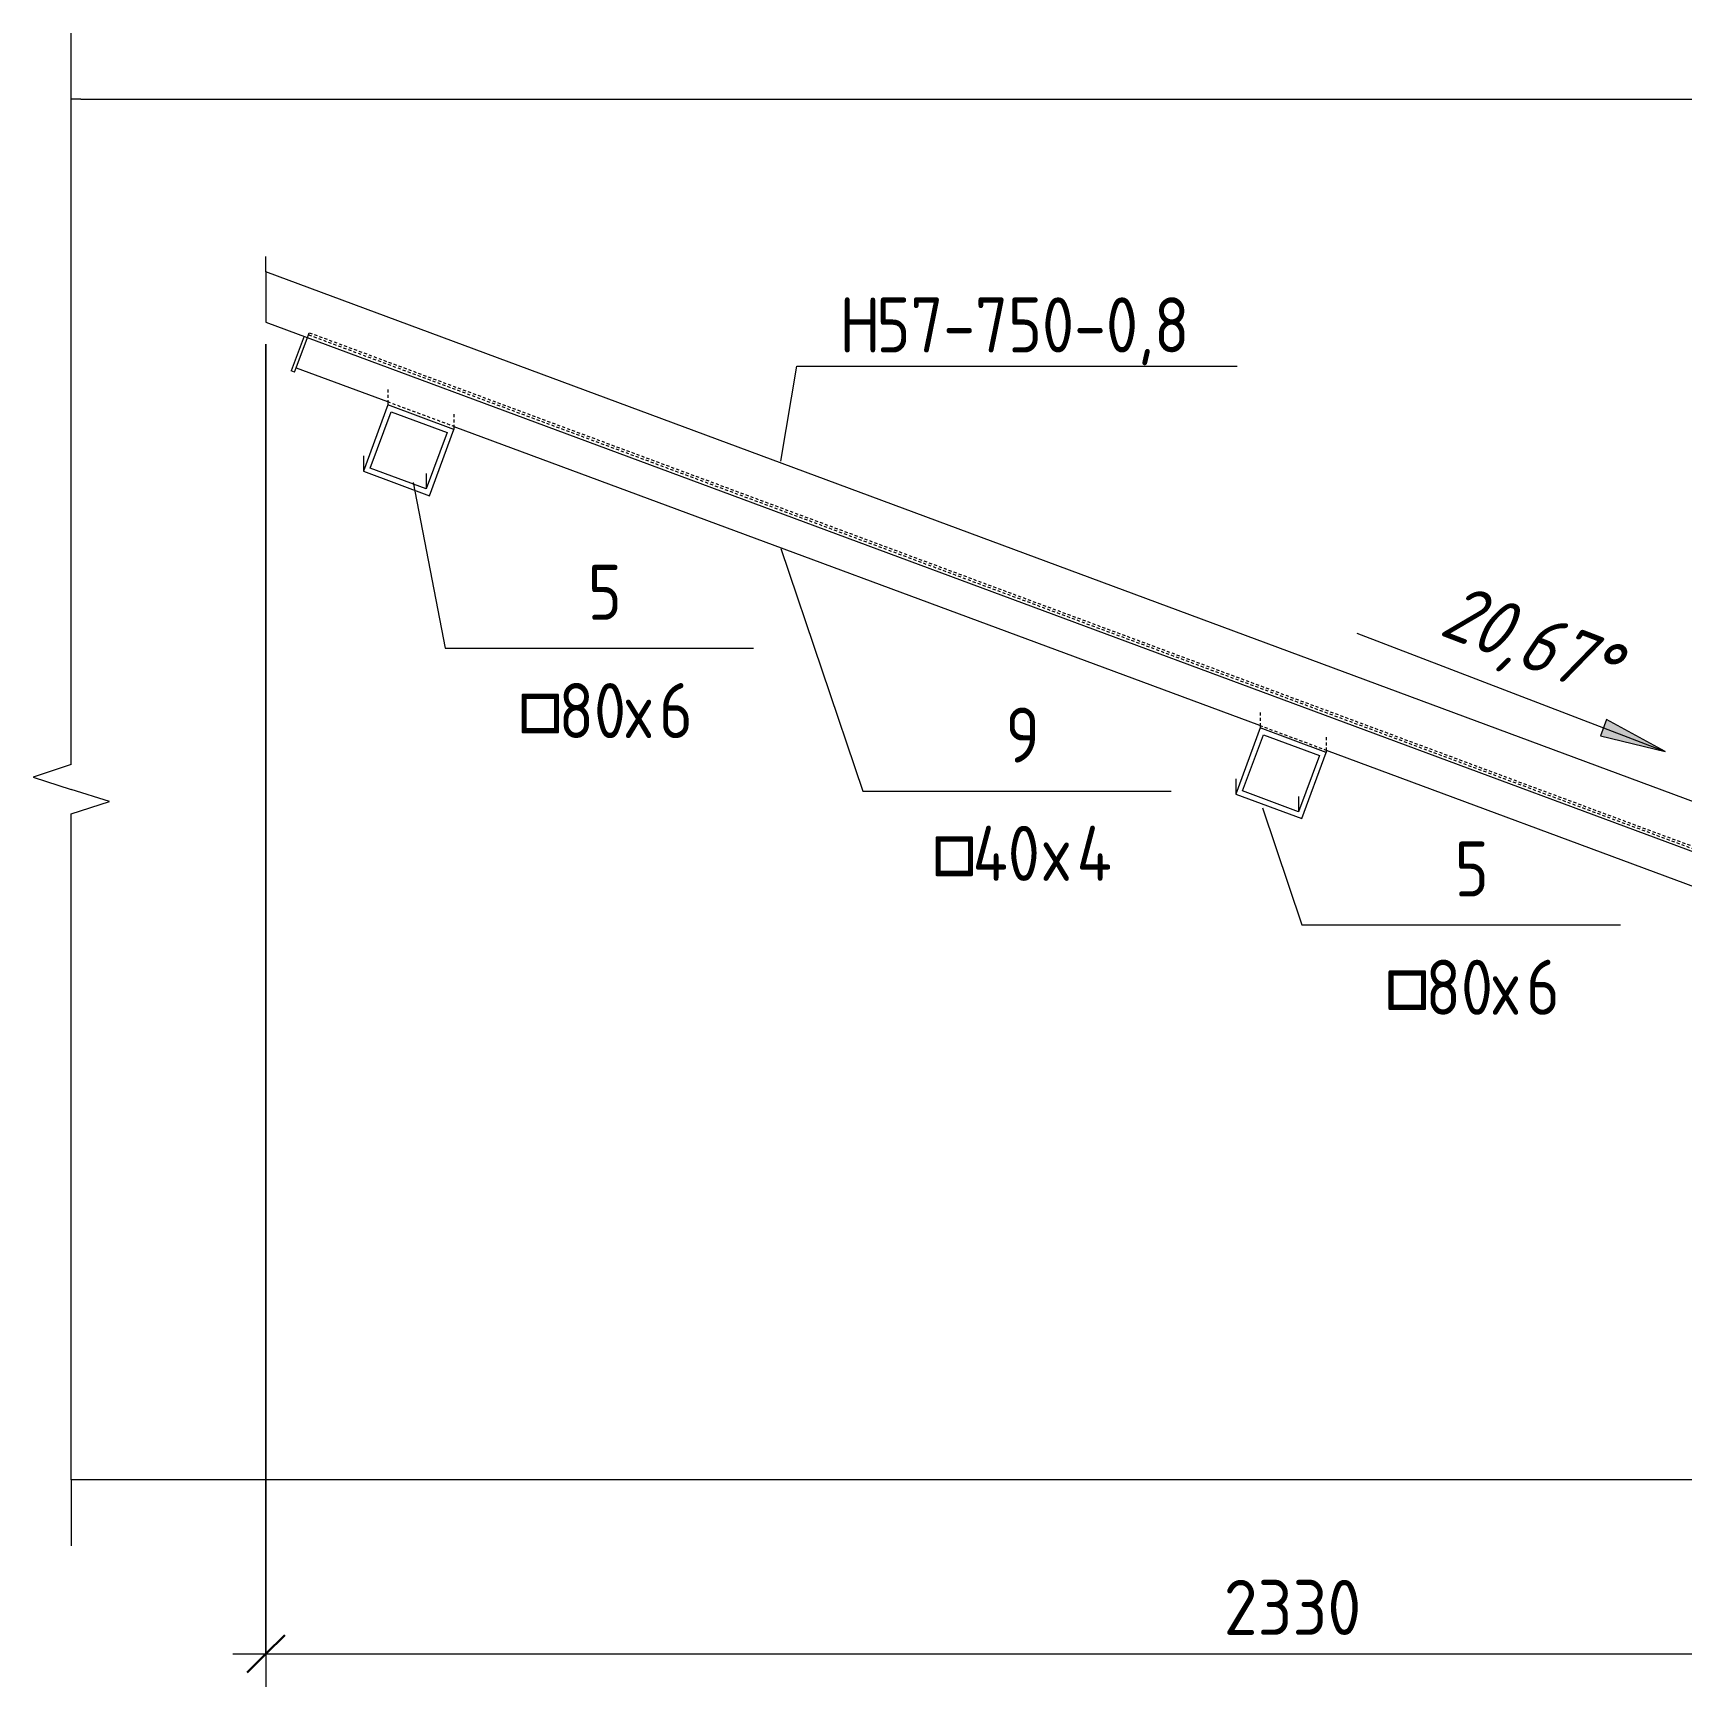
# Model space of a CAD drawing. Header units: millimetres. Extents: x 18265 to 85480, y -42500 to 14888.
# Drawn here: x 58092 to 59963, y -216 to 1661 of the extents above; entities that cross this region are included whole.
import ezdxf

# ---------------------------------------------------------------- set-up
doc = ezdxf.new("R2010")
doc.units = ezdxf.units.MM
doc.linetypes.add('01 Штриховая _4 мм_', pattern=[6, 3.5, -2.5])
for name, color, linetype, lineweight in [('AA_Dim', 7, 'Continuous', 9), ('AA_Dim-25', 7, 'Continuous', 9), ('AA_Oformlenie', 7, 'Continuous', 9), ('AA_Vinoska', 7, 'Continuous', 9), ('AF_Balki', 7, 'Continuous', 20), ('AF_Pokritie', 7, 'Continuous', 9), ('Gen_Dim', 7, 'Continuous', 9)]:
    doc.layers.add(name, color=color, linetype=linetype, lineweight=lineweight)
doc.styles.add('ISOCPEUR_6', font='isocpeur.TTF', dxfattribs={"width": 0.85, "height": 62.5})
doc.styles.add('ISOCPEUR_7', font='isocpeur.TTF', dxfattribs={"width": 0.9, "height": 62.5})
doc.styles.add('ISOCPEUR_9', font='isocpeur.TTF', dxfattribs={"width": 0.85, "height": 62.5})
doc.styles.add('ISOCPEUR_I', font='isocpeui.ttf', dxfattribs={"width": 0.85, "height": 63.701923})
doc.dimstyles.new('05_Округл_5мм__прозр__1', dxfattribs={"dimscale": 304.8, "dimtxt": 62.672186, "dimasz": 0.139436, "dimexe": 0.123031, "dimexo": 0.082021, "dimgap": 0.008202, "dimtad": 1, "dimdec": 0, "dimrnd": 5, "dimdsep": 46, "dimtxsty": 'ISOCPEUR_7', "dimblk1": 'OBLIQUE', "dimblk2": 'OBLIQUE', "dimsah": 1, "dimcen": 0.09, "dimdle": 0.123031, "dimazin": 0, "dimtfac": 1, "dimtdec": 4, "dimtix": 1, "dimtmove": 0, "dimatfit": 3, "dimfxl": 1, "dimtvp": 1, "dimtolj": 1, "dimtzin": 0, "dimlwd": 18, "dimlwe": 18, "dimarcsym": 2})

# ---------------------------------------------------------------- blocks, each defined once
blk = doc.blocks.new('354_Прокат Лист _НесКаркас_РабПлоск_ - 354_Прокат Лист _НесКаркас_РабПлоск_-4003191-КР_РЗ_Км_4')
at = {"layer": 'AF_Balki'}
for p, q in [((2103.3, 1316.7), (2088.7, 1277.3)), ((2092.4, 1275.9), (2107.1, 1315.3)), ((2092.4, 1275.9), (2088.7, 1277.3))]:
    blk.add_line(p, q, dxfattribs=at)
blk = doc.blocks.new('253_Профиль гнутый сварной квадратный _НесКаркас_Балка_ - Балка_80х6-3812223-КР_РЗ_Км_4')
at = {"layer": 'AF_Balki', "linetype": '01 Штриховая _4 мм_'}
for p, q in [((2198.3, 1256.2), (2198.3, 1243.9)), ((2273.3, 1228.3), (2273.3, 1216))]:
    blk.add_line(p, q, dxfattribs=at)
at = {"layer": 'AF_Balki'}
for p, q in [((2198.3, 1243.9), (2198.3, 1238.7)), ((2198.3, 1238.7), (2170.5, 1163.6)), ((2178.2, 1167.1), (2201.9, 1231)), ((2273.3, 1210.8), (2198.3, 1238.7)), ((2201.9, 1231), (2265.6, 1207.3)), ((2265.6, 1207.3), (2241.9, 1143.4)), ((2245.5, 1135.7), (2273.3, 1210.8)), ((2273.3, 1216), (2273.3, 1210.8)), ((2170.5, 1181), (2170.5, 1163.6)), ((2241.9, 1143.4), (2178.2, 1167.1)), ((2170.5, 1163.6), (2245.5, 1135.7)), ((2241.9, 1160.9), (2241.9, 1143.4))]:
    blk.add_line(p, q, dxfattribs=at)
blk = doc.blocks.new('253_Профиль гнутый сварной квадратный _НесКаркас_Балка_ - Балка_80х6-3820968-КР_РЗ_Км_4')
at = {"layer": 'AF_Balki', "linetype": '01 Штриховая _4 мм_'}
for p, q in [((3188.3, 889.7), (3188.3, 877.4)), ((3263.3, 861.8), (3263.3, 849.5))]:
    blk.add_line(p, q, dxfattribs=at)
at = {"layer": 'AF_Balki'}
for p, q in [((3188.3, 872.2), (3160.5, 797.1)), ((3168.2, 800.6), (3191.9, 864.5)), ((3188.3, 877.4), (3188.3, 872.2)), ((3263.3, 844.3), (3188.3, 872.2)), ((3191.9, 864.5), (3255.6, 840.8)), ((3263.3, 849.5), (3263.3, 844.3)), ((3255.6, 840.8), (3231.9, 776.9)), ((3235.5, 769.2), (3263.3, 844.3)), ((3160.5, 814.5), (3160.5, 797.1)), ((3160.5, 797.1), (3235.5, 769.2)), ((3231.9, 776.9), (3168.2, 800.6)), ((3231.9, 794.4), (3231.9, 776.9))]:
    blk.add_line(p, q, dxfattribs=at)
blk = doc.blocks.new('253_Профиль гнутый сварной квадратный _НесКаркас_Балка_ - Балка_40х4-3812229-КР_РЗ_Км_4')
at = {"layer": 'AF_Balki'}
for p, q in [((2094.3, 1280.9), (2107.1, 1315.3)), ((2094.3, 1280.9), (2197.8, 1242.5)), ((2273.3, 1214.4), (3187.4, 875.1)), ((3263.3, 846.9), (4177.6, 507.5)), ((4253, 479.5), (4273.3, 472)), ((4388, 429.4), (4404, 423.4)), ((4406.2, 429.4), (4404, 423.4))]:
    blk.add_line(p, q, dxfattribs=at)
at = {"layer": 'AF_Balki', "linetype": '01 Штриховая _4 мм_'}
for p, q in [((2107.1, 1315.3), (2108.2, 1318.3)), ((2108.2, 1318.3), (2109.1, 1320.7)), ((2108.2, 1318.3), (4417.9, 460.9)), ((2109.1, 1320.7), (4418.8, 463.2)), ((2197.8, 1242.5), (2273.3, 1214.5)), ((3187.5, 875.1), (3263.3, 846.9)), ((4177.6, 507.5), (4253, 479.5)), ((4273.4, 471.9), (4388, 429.4)), ((4417.9, 460.9), (4406.2, 429.4)), ((4418.8, 463.2), (4417.9, 460.9))]:
    blk.add_line(p, q, dxfattribs=at)
blk = doc.blocks.new('011_ЛинияОбрыва _ЭлУзла_Линия_ - Тип 1-3824194-КР_РЗ_Км_4')
at = {"layer": 'AA_Oformlenie'}
for p, q in [((4214.2, 18.9), (1839, 18.9)), ((6648.7, 18.9), (4269.9, 18.9))]:
    blk.add_line(p, q, dxfattribs=at)
blk = doc.blocks.new('011_ЛинияОбрыва _ЭлУзла_Линия_ - Тип 1-3809724-КР_РЗ_Км_4')
at = {"layer": 'AA_Oformlenie'}
for p, q in [((1850, 1585.7), (4172.5, 1585.7)), ((4228.2, 1585.7), (6550, 1585.7))]:
    blk.add_line(p, q, dxfattribs=at)
blk = doc.blocks.new('011_ЛинияОбрыва _ЭлУзла_Линия_ - Тип 1-3809775-КР_РЗ_Км_4')
at = {"layer": 'AA_Oformlenie'}
for p, q in [((1839, 830.5), (1839, 1585.7)), ((1839, 18.9), (1839, 774.8))]:
    blk.add_line(p, q, dxfattribs=at)
blk = doc.blocks.new('044_М_Универсальная с полкой - Марка-3031129-КР_РЗ_Км_4')
at = {"layer": 'AA_Vinoska'}
blk.add_line((2662.3, 1282.8), (3162.3, 1282.8), dxfattribs=at)
blk = doc.blocks.new('DIMBLOCK56-КР_РЗ_Км_4')
at = {"layer": 'AA_Dim-25', "lineweight": 18}
for p, q in [((58356.1, 1307.8), (58356.1, -216.2)), ((58356.1, -178.7), (58356.1, 1307.8)), ((60686.1, 460.9), (60686.1, -216.2)), ((60686.1, -178.7), (60686.1, 460.9)), ((58318.6, -178.7), (60686.1, -178.7))]:
    blk.add_line(p, q, dxfattribs=at)
at = {"layer": 'AA_Dim-25', "lineweight": 30}
for p, q in [((58356.1, -178.7), (58377.4, -157.4)), ((60686.1, -178.7), (60707.4, -157.4)), ((58356.1, -178.7), (58334.9, -199.9)), ((60686.1, -178.7), (60664.9, -199.9))]:
    blk.add_line(p, q, dxfattribs=at)
at = {"layer": 'AA_Dim-25', "color": 0, "lineweight": 18, "insert": (59443.1, -94.7), "char_height": 62.5, "width": 187.307, "attachment_point": 1, "line_spacing_factor": 1.135194, "style": 'ISOCPEUR_7'}
blk.add_mtext('2330', dxfattribs=at)
blk = doc.blocks.new('_Oblique')
at = {"color": 0, "linetype": 'ByBlock', "lineweight": -2}
blk.add_line((-0.5, -0.5), (0.5, 0.5), dxfattribs=at)
blk = doc.blocks.new('043_М_Балки_Полка - Позиция_Наименование_дп14-3916595-КР_РЗ_Км_4')
at = {"layer": 'AA_Vinoska'}
blk.add_line((2263.3, 962.5), (2613.3, 962.5), dxfattribs=at)

msp = doc.modelspace()

# ---------------------------------------------------------------- linework, layer by layer
at = {"layer": 'AA_Vinoska'}
for p, q in [((58135.1996, 1585.7121), (58135.1996, 1660.7121)), ((58146.2313, 1585.7121), (58135.1996, 1585.7121)), ((58940.3803, 1174.9833), (58958.5528, 1282.8433)), ((58523.3268, 1150.6103), (58559.4988, 962.5155)), ((58940.3803, 1075.7155), (59033.5528, 800.4797)), ((58135.1996, 830.4851), (58091.8745, 816.4079)), ((58091.8745, 816.4079), (58135.1996, 802.3307)), ((58178.5009, 788.5807), (58135.1996, 802.3307)), ((58135.1996, 774.8307), (58178.5009, 788.5807)), ((59486.9506, 781.6552), (59531.804, 648.542)), ((59531.804, 648.542), (59543.379, 648.542)), ((58135.1996, 18.9493), (58135.1996, -56.0507))]:
    msp.add_line(p, q, dxfattribs=at)
at = {"layer": 'AF_Pokritie', "lineweight": 20}
for p, q in [((58356.1053, 1389.7997), (58356.1076, 1407.2769)), ((58356.1053, 1389.7997), (58356.1053, 1332.7997)), ((60686.156, 524.8253), (58356.1053, 1389.7997)), ((58356.1053, 1332.7997), (60686.156, 467.8253))]:
    msp.add_line(p, q, dxfattribs=at)

# ---------------------------------------------------------------- block references
at = {"layer": 'AA_Oformlenie'}
for name in ['011_ЛинияОбрыва _ЭлУзла_Линия_ - Тип 1-3809775-КР_РЗ_Км_4', '011_ЛинияОбрыва _ЭлУзла_Линия_ - Тип 1-3809724-КР_РЗ_Км_4', '011_ЛинияОбрыва _ЭлУзла_Линия_ - Тип 1-3824194-КР_РЗ_Км_4']:
    msp.add_blockref(name, (56296.2313, 0), dxfattribs=at)
at = {"layer": 'AA_Vinoska'}
for name, p in [('044_М_Универсальная с полкой - Марка-3031129-КР_РЗ_Км_4', (56296.2313, 0)), ('043_М_Балки_Полка - Позиция_Наименование_дп14-3916595-КР_РЗ_Км_4', (56296.2313, 0)), ('043_М_Балки_Полка - Позиция_Наименование_дп14-3916595-КР_РЗ_Км_4', (56770.2853, -162.0358)), ('043_М_Балки_Полка - Позиция_Наименование_дп14-3916595-КР_РЗ_Км_4', (57280.1115, -313.9735))]:
    msp.add_blockref(name, p, dxfattribs=at)
at = {"layer": 'AF_Balki'}
msp.add_blockref('354_Прокат Лист _НесКаркас_РабПлоск_ - 354_Прокат Лист _НесКаркас_РабПлоск_-4003191-КР_РЗ_Км_4', (56296.2313, 0), dxfattribs=at)
at = {"layer": 'AF_Balki', "linetype": '01 Штриховая _4 мм_'}
for name in ['253_Профиль гнутый сварной квадратный _НесКаркас_Балка_ - Балка_40х4-3812229-КР_РЗ_Км_4', '253_Профиль гнутый сварной квадратный _НесКаркас_Балка_ - Балка_80х6-3812223-КР_РЗ_Км_4', '253_Профиль гнутый сварной квадратный _НесКаркас_Балка_ - Балка_80х6-3820968-КР_РЗ_Км_4']:
    msp.add_blockref(name, (56296.2313, 0), dxfattribs=at)

# ---------------------------------------------------------------- texts
at = {"layer": 'AA_Vinoska', "char_height": 62.5, "attachment_point": 1}
for s, insert, width, style in [('\\fISOCPEUR|b0|i0|c204|p34|;\\W.85;Н', (59006.784, 1360.7875), 51.107578, 'ISOCPEUR_6'), ('57-750-0,8', (59048.952, 1360.7875), 436.118, 'ISOCPEUR_6'), ('\\fISOCPEUR|b0|i0|c204|p34|;\\W.85;5', (58721.3764, 1057.3535), 45.99682, 'ISOCPEUR_6'), ('80', (58688.3106, 923.0793), 91.993641, 'ISOCPEUR_6'), ('\\fISOCPEUR|b0|i0|c204|p34|;\\W.85;6', (58802.1641, 923.0793), 45.99682, 'ISOCPEUR_6'), ('\\fISOCPEUR|b0|i0|c130|p34|;\\W.85;□', (58640.5202, 923.0793), 57.921922, 'ISOCPEUR_9'), ('\\fISOCPEUR|b0|i0|c204|p34|;\\W.85;х', (58764.2129, 923.0793), 45.99682, 'ISOCPEUR_6'), ('\\fISOCPEUR|b0|i0|c204|p34|;\\W.85;9', (59195.4304, 895.3177), 45.99682, 'ISOCPEUR_6'), ('40', (59158.1145, 761.0435), 97.104398, 'ISOCPEUR_6'), ('\\fISOCPEUR|b0|i0|c204|p34|;\\W.85;4', (59276.1848, 761.0435), 51.107578, 'ISOCPEUR_6'), ('\\fISOCPEUR|b0|i0|c130|p34|;\\W.85;□', (59110.3241, 761.0435), 57.921922, 'ISOCPEUR_9'), ('\\fISOCPEUR|b0|i0|c204|p34|;\\W.85;х', (59238.2336, 761.0435), 45.99682, 'ISOCPEUR_6'), ('\\fISOCPEUR|b0|i0|c204|p34|;\\W.85;5', (59705.2566, 743.3799), 45.99682, 'ISOCPEUR_6'), ('80', (59672.1907, 609.1058), 91.993641, 'ISOCPEUR_6'), ('\\fISOCPEUR|b0|i0|c204|p34|;\\W.85;6', (59786.0443, 609.1058), 45.99682, 'ISOCPEUR_6'), ('\\fISOCPEUR|b0|i0|c130|p34|;\\W.85;□', (59624.4004, 609.1058), 57.921922, 'ISOCPEUR_9'), ('\\fISOCPEUR|b0|i0|c204|p34|;\\W.85;х', (59748.0931, 609.1058), 45.99682, 'ISOCPEUR_6')]:
    msp.add_mtext(s, dxfattribs=dict(at, insert=insert, width=width, style=style))

# ---------------------------------------------------------------- next in the draw order: texts
at = {"layer": 'Gen_Dim', "insert": (59708.7666, 1038.0432), "char_height": 63.70192, "width": 242.907476, "attachment_point": 1, "rotation": 339.0246808, "line_spacing_factor": 1.135194, "style": 'ISOCPEUR_I', "bg_fill": 3, "box_fill_scale": 1.25, "bg_fill_color": 256, "bg_fill_true_color": 13158600, "bg_fill_transparency": 0}
msp.add_mtext('20,67°', dxfattribs=at)

# ---------------------------------------------------------------- next in the draw order: hatches: boundary and pattern name
at = {"layer": 'Gen_Dim'}
msp.add_hatch(color=256, dxfattribs=at).paths.add_polyline_path([(59944.1659, 845.5361), (59877.6703, 881.6032), (59870.6012, 863.1639)])

# ---------------------------------------------------------------- next in the draw order: linework, layer by layer
for p, q in [((59594.0154, 979.7733), (59944.1659, 845.5361)), ((59877.6703, 881.6032), (59870.6012, 863.1639)), ((59944.1659, 845.5361), (59877.6703, 881.6032)), ((59870.6012, 863.1639), (59944.1659, 845.5361))]:
    msp.add_line(p, q, dxfattribs=at)

# ---------------------------------------------------------------- next in the draw order: dimensions: what is measured, and where the dimension line sits
at = {"layer": 'AA_Dim', "lineweight": 18}
dim = msp.add_linear_dim(base=(60686.1151, -178.6688), p1=(58356.1114, 1332.7997), p2=(60686.1151, 485.9101), dimstyle='05_Округл_5мм__прозр__1', override={"dimpost": '<>', "dimfxl": 2479.140861}, dxfattribs=at)
dim.commit()
dim.dimension.update_dxf_attribs({"geometry": 'DIMBLOCK56-КР_РЗ_Км_4', "text_midpoint": (59521.1133, -144.9188)})

doc.saveas('drawing.dxf')
